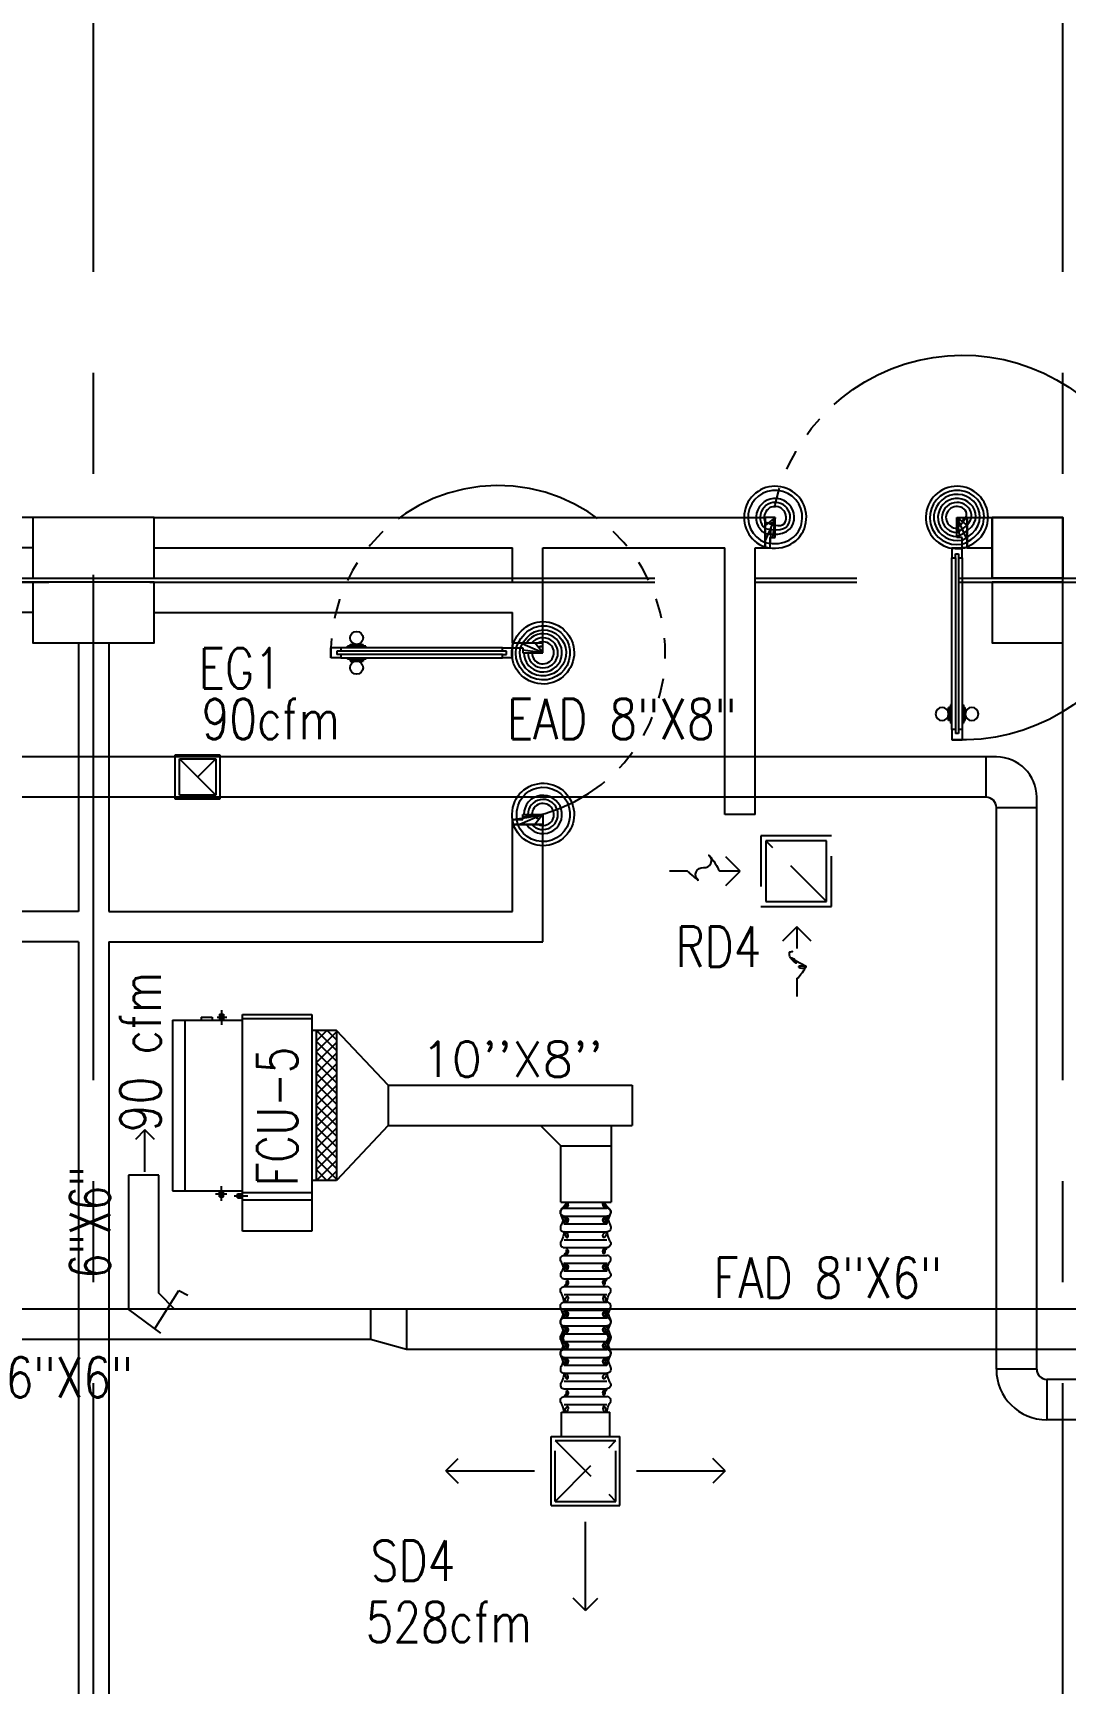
# Model space of a CAD drawing. Extents: x 417866029 to 417866302, y 43498040 to 43498122.
# Drawn here: x 417866077.25 to 417866082.36, y 43498068.84 to 43498077 of the extents above; entities that cross this region are included whole.
import ezdxf

# ---------------------------------------------------------------- set-up
doc = ezdxf.new("R2010")
doc.units = 0
doc.header["$MEASUREMENT"] = 0
doc.linetypes.add('CENTERX2', pattern=[4, 2.5, -0.5, 0.5, -0.5])
doc.linetypes.add('HIDDEN', pattern=[0.375, 0.25, -0.125])
doc.layers.get('0').update_dxf_attribs({"linetype": 'CONTINUOUS'})
for name, color, linetype in [('AXES', 11, 'CENTERX2'), ('COL', 7, 'CONTINUOUS'), ('DOOR', 9, 'CONTINUOUS'), ('DUCT', 6, 'CONTINUOUS'), ('EXDUCT', 10, 'CONTINUOUS'), ('FCU', 6, 'CONTINUOUS'), ('HAT', 11, 'CONTINUOUS'), ('M-AC-FLEX', 7, 'CONTINUOUS'), ('M-EGU.', 2, 'CONTINUOUS'), ('M-TEXT', 2, 'CONTINUOUS'), ('WALL', 9, 'CONTINUOUS')]:
    doc.layers.add(name, color=color, linetype=linetype)
doc.styles.add('ROMANS', font='ROMANS.shx', dxfattribs={"width": 0.6})

# ---------------------------------------------------------------- blocks, each defined once
blk = doc.blocks.new('DOOR90')
at = {"layer": 'DOOR', "color": 7, "linetype": 'ByBlock'}
for p, q in [((-150, 0), (0, 0)), ((-150, 0), (-150, -25)), ((0, -50), (-113.7099299924448, 0)), ((0, -50), (-40.1457343158545, 0)), ((0, -50), (0, 0)), ((-1000, -25), (-1050, -25)), ((-1050, -75), (-1050, -25)), ((-1050, -25), (-1050, -75)), ((-1000, -75), (-1050, -74.99999999947613)), ((-1000, -41.9999999999709), (-1020, -41.9999999999709)), ((-1020, -42), (-1020, -58)), ((-1000, -58), (-1020, -58)), ((-1000, -25), (-1000, -41.9999999999709)), ((-1000, -58), (-1000, -75)), ((-877.6424572214019, -17.79999999995925), (-967.6424572214019, -17.79999999995925)), ((-967.6424572214019, -25), (-967.6424572214019, -17.79999999995925)), ((-967.6424572214019, -75), (-967.6424572214019, -82.20000000004075)), ((-955.0424572214251, -8.799999999959255), (-890.2424572213786, -8.799999999959255)), ((-955.0424572214251, -17.79999999995925), (-955.0424572214251, -8.799999999959255)), ((-955.0424572214251, -17.79999999995925), (-890.2424572213786, -17.79999999995925)), ((-890.2424572213786, -17.79999999995925), (-890.2424572213786, -8.799999999959255)), ((-877.6424572214019, -25), (-877.6424572214019, -17.79999999995925)), ((-877.6424572214019, -75), (-877.6424572214019, -82.20000000004075)), ((-200, -25), (-150, -25)), ((-200, -42), (-200, -25)), ((-180, -42), (-200, -42)), ((-200, -58), (-180, -58)), ((-200, -75), (-200, -58)), ((-150, -75), (-200, -75)), ((-180, -58), (-180, -42)), ((-150, -25), (-100, -25)), ((-150, -75), (-150, -25)), ((-100, -25), (-100, -50)), ((0, -50), (-100, -36.64271395650576)), ((-100, -50), (0, -50)), ((-877.6424572214019, -82.20000000004075), (-967.6424572214019, -82.20000000004075)), ((-955.0424572214251, -82.20000000004075), (-890.2424572213786, -82.20000000004075)), ((-955.0424572214251, -82.20000000004075), (-955.0424572214251, -91.20000000004075)), ((-955.0424572214251, -91.20000000004075), (-890.2424572213786, -91.20000000004075)), ((-890.2424572213786, -82.20000000004075), (-890.2424572213786, -91.20000000004075)), ((-150, -875), (-100, -875)), ((-150, -900), (-150, -875)), ((0, -850), (-113.7099299924448, -900)), ((-100, -875), (-100, -850)), ((0, -850), (-100, -863.3572860434942)), ((-100, -850), (0, -850)), ((0, -850), (-40.1457343158545, -900)), ((0, -850), (0, -900)), ((-150, -900), (0, -900)), ((0, -900), (-150, -900))]:
    blk.add_line(p, q, dxfattribs=at)
at = {"layer": 'DOOR', "linetype": 'ByBlock'}
for p, q in [((-200, -25), (-1000, -25)), ((-200, -42), (-1000, -41.9999999999709)), ((-200, -58), (-1000, -58)), ((-1000, -75), (-200, -75))]:
    blk.add_line(p, q, dxfattribs=at)
at = {"layer": 'DOOR', "color": 7, "linetype": 'ByBlock'}
for centre in [(-922.6424572214019, 23.53094421501737), (-922.6424572214019, -123.5309442149592)]:
    blk.add_circle(centre, 32.39999999998526, dxfattribs=at)
for centre, radius, start, end in [((0, -50), 154.4019578127773, 161.1052885482714, 166.2857707768669), ((0, -50), 94.40195781277725, 148.0181880328085, 180), ((0, -50), 134.4019578127773, 158.159849394549, 169.2800236450682), ((0, -50), 114.4019578127773, 154.0838418822192, 167.37742587102), ((0, -50), 74.40195781277725, 137.7764264185456, 180), ((0, -50), 54.40195781277725, 113.2073828924446, 180), ((0, -50), 34.40195781277725, 90, 180), ((0, -50), 14.40195781277725, 90, 180), ((0, -850), 154.4019578127773, 193.7142292231331, 198.8947114517286), ((0, -850), 134.4019578127773, 190.7199763549318, 201.840150605451), ((0, -850), 94.40195781277725, 180, 211.9818119671915), ((0, -850), 74.40195781277725, 180, 222.2235735814543), ((0, -850), 54.40195781277725, 180, 246.7926171075554), ((0, -850), 34.40195781277725, 180, 270), ((0, -850), 14.40195781277725, 180, 270)]:
    blk.add_arc(centre, radius, start, end, dxfattribs=at)
at = {"layer": 'DOOR', "linetype": 'HIDDEN', "ltscale": 0.5}
blk.add_arc((-222.2222222220153, -49.99999999976717), 828.155208510499, 178.270116378131, 275.0030377036063, dxfattribs=at)
blk = doc.blocks.new('DOOR-10')
at = {"layer": 'DOOR', "color": 0, "linetype": 'ByBlock'}
for p, q in [((-25.69739139656303, 1099.999999999069), (-75.69739139656303, 1099.999999999069)), ((-75.69739139656303, 1099.999999999069), (-25.69739139656303, 1099.999999999069)), ((-75.69739139656303, 1049.999999999069), (-75.69739139603917, 1099.999999999098)), ((-42.69739139656303, 1069.999999999069), (-58.69739139656303, 1069.999999999069)), ((-58.69739139656303, 1049.999999999069), (-58.69739139656303, 1069.999999999069)), ((-42.69739139656303, 1049.999999999069), (-42.69739139656303, 1069.999999999069)), ((-25.69739139656303, 1049.999999999069), (-25.69739139656303, 1099.999999999069)), ((-82.89739139663288, 1005.042457220465), (-91.89739139663288, 1005.042457220465)), ((-91.89739139663288, 1005.042457220465), (-91.89739139663288, 940.2424572204764)), ((-75.69739139656303, 1017.642457220471), (-82.89739139663288, 1017.642457220471)), ((-82.89739139663288, 927.6424572204705), (-82.89739139663288, 1017.642457220471)), ((-82.89739139663288, 1005.042457220465), (-82.89739139663288, 940.2424572204764)), ((-58.69739139656303, 1049.999999999069), (-75.69739139656303, 1049.999999999069)), ((-25.69739139656303, 1049.999999999069), (-42.69739139656303, 1049.999999999069)), ((-25.69739139656303, 1017.642457220471), (-18.49739139649319, 1017.642457220471)), ((-18.49739139649319, 927.6424572204705), (-18.49739139649319, 1017.642457220471)), ((-18.49739139649319, 1005.042457220465), (-9.497391396493185, 1005.042457220465)), ((-18.49739139649319, 1005.042457220465), (-18.49739139649319, 940.2424572204764)), ((-9.497391396493185, 1005.042457220465), (-9.497391396493185, 940.2424572204764)), ((-82.89739139663288, 940.2424572204764), (-91.89739139663288, 940.2424572204764)), ((-75.69739139656303, 927.6424572204705), (-82.89739139663288, 927.6424572204705)), ((-25.69739139656303, 927.6424572204705), (-18.49739139649319, 927.6424572204705)), ((-18.49739139649319, 940.2424572204764), (-9.497391396493185, 940.2424572204764)), ((-75.69739139534067, 200), (-58.69739139534067, 200)), ((-75.69739139534067, 150), (-75.69739139534067, 200)), ((-58.69739139534067, 200), (-58.69739139534067, 180)), ((-58.69739139534067, 180), (-42.69739139534067, 180)), ((-42.69739139534067, 200), (-25.69739139534067, 200)), ((-42.69739139534067, 180), (-42.69739139534067, 200)), ((-25.69739139534067, 200), (-25.69739139534067, 150)), ((-1000.697391395341, 0), (-1000.697391395341, 150)), ((-1000.697391395341, 150), (-975.6973913953407, 150)), ((-1000.697391395341, 150), (-1000.697391395341, 0)), ((-975.6973913953407, 150), (-975.6973913953407, 100)), ((-975.6973913953407, 100), (-950.6973913953407, 100)), ((-950.6973913953407, 100), (-950.6973913953407, 0)), ((-75.69739139534067, 150), (-25.69739139534067, 150)), ((-50.69739139534067, 100), (-50.69739139534067, 0)), ((-25.69739139534067, 100), (-50.69739139534067, 100)), ((-0.6973913953406736, 150), (-25.69739139534067, 150)), ((-25.69739139534067, 150), (-25.69739139534067, 100)), ((-950.6973913953407, 0), (-1000.697391395341, 0)), ((-50.69739139534067, 0), (-0.6973913953406736, 0))]:
    blk.add_line(p, q, dxfattribs=at)
at = {"layer": 'DOOR', "linetype": 'ByBlock'}
for p, q in [((-75.69739139656303, 1049.999999999069), (-75.69739139534067, 200)), ((-58.69739139534067, 200), (-58.69739139656303, 1049.999999999069)), ((-42.69739139534067, 200), (-42.69739139656303, 1049.999999999069)), ((-25.69739139534067, 200), (-25.69739139656303, 1049.999999999069))]:
    blk.add_line(p, q, dxfattribs=at)
at = {"layer": 'DOOR', "color": 9, "linetype": 'ByBlock'}
for p, q in [((-950.6973913953407, 0), (-1000.697391395341, 113.7099299924448)), ((-950.6973913953407, 0), (-964.0546774388058, 100)), ((-50.69739139534067, 0), (-0.6973913953406736, 113.7099299924448)), ((-50.69739139534067, 0), (-37.34010535187554, 100)), ((-0.6973913953406736, 0), (-0.6973913953406736, 150)), ((-950.6973913953407, 0), (-1000.697391395341, 40.1457343158545)), ((-50.69739139534067, 0), (-0.6973913953406736, 40.1457343158545))]:
    blk.add_line(p, q, dxfattribs=at)
at = {"layer": 'DOOR', "color": 0, "linetype": 'ByBlock'}
for centre in [(-124.2283356115222, 972.6424572204705), (22.83355281845434, 972.6424572204705)]:
    blk.add_circle(centre, 32.39999999998526, dxfattribs=at)
at = {"layer": 'DOOR', "linetype": 'HIDDEN', "ltscale": 0.5}
blk.add_arc((-23.39897476031911, 149.138342134087), 952.2988064575108, 93.14815770431052, 179.9481576940245, dxfattribs=at)
at = {"layer": 'DOOR', "color": 9, "linetype": 'ByBlock'}
for centre, radius, start, end in [((-950.6973913953407, 0), 154.4019578127773, 103.7142292212167, 108.8947114515936), ((-950.6973913953407, 0), 134.4019578127773, 100.7199763555959, 111.8401506085482), ((-950.6973913953407, 0), 94.40195781277725, 90, 121.981811965689), ((-50.69739139534067, 0), 94.40195781277725, 58.01818803431096, 90), ((-50.69739139534067, 0), 134.4019578127773, 68.15984939145177, 79.28002364440412), ((-50.69739139534067, 0), 114.4019578127773, 64.0838418833441, 77.3774258719247), ((-50.69739139534067, 0), 154.4019578127773, 71.10528854840643, 76.28577077878333), ((-950.6973913953407, 0), 74.40195781277725, 90, 132.2235735847074), ((-950.6973913953407, 0), 54.40195781277725, 90, 156.7926171089788), ((-950.6973913953407, 0), 34.40195781277725, 90, 180), ((-950.6973913953407, 0), 14.40195781277725, 90, 180), ((-50.69739139534067, 0), 74.40195781277725, 47.7764264152926, 90), ((-50.69739139534067, 0), 54.40195781277725, 23.20738289102122, 90), ((-50.69739139534067, 0), 34.40195781277725, 0, 90), ((-50.69739139534067, 0), 14.40195781277725, 0, 90)]:
    blk.add_arc(centre, radius, start, end, dxfattribs=at)
blk = doc.blocks.new('*X42')
at = {"color": 0}
for p, q in [((16890.47746209932, -2466.570672882412), (16943.4517006644, -2413.596434317336)), ((16890.47746209932, -2519.603681471403), (16990.47746209933, -2419.603681471401)), ((16990.47746209933, -2512.466117304769), (16891.6077791119, -2413.596434317336)), ((16990.47746209933, -2459.433108715778), (16944.64078770089, -2413.596434317336)), ((16990.47746209933, -2565.49912589376), (16890.47746209932, -2465.499125893757)), ((16890.47746209932, -2572.636690060394), (16990.47746209933, -2472.636690060392)), ((16990.47746209933, -2618.532134482751), (16890.47746209932, -2518.532134482748)), ((16890.47746209932, -2625.669698649385), (16990.47746209933, -2525.669698649383)), ((16990.47746209933, -2671.565143071742), (16890.47746209932, -2571.565143071739)), ((16890.47746209932, -2678.702707238376), (16990.47746209933, -2578.702707238374)), ((16990.47746209933, -2724.598151660733), (16890.47746209932, -2624.59815166073)), ((16890.47746209932, -2731.735715827367), (16990.47746209933, -2631.735715827365)), ((16990.47746209933, -2777.631160249724), (16890.47746209932, -2677.631160249721)), ((16890.47746209932, -2784.768724416358), (16990.47746209933, -2684.768724416357)), ((16990.47746209933, -2830.664168838715), (16890.47746209932, -2730.664168838713)), ((16890.47746209932, -2837.801733005349), (16990.47746209933, -2737.801733005348)), ((16990.47746209933, -2883.697177427706), (16890.47746209932, -2783.697177427704)), ((16890.47746209932, -2890.83474159434), (16990.47746209933, -2790.834741594339)), ((16990.47746209933, -2936.730186016697), (16890.47746209932, -2836.730186016694)), ((16890.47746209932, -2943.867750183331), (16990.47746209933, -2843.86775018333)), ((16990.47746209933, -2989.763194605689), (16890.47746209932, -2889.763194605686)), ((16890.47746209932, -2996.900758772323), (16990.47746209933, -2896.900758772321)), ((16990.47746209933, -3042.796203194679), (16890.47746209932, -2942.796203194677)), ((16890.47746209932, -3049.933767361314), (16990.47746209933, -2949.933767361312)), ((16990.47746209933, -3095.82921178367), (16890.47746209932, -2995.829211783668)), ((16890.47746209932, -3102.966775950305), (16990.47746209933, -3002.966775950303)), ((16990.47746209933, -3148.862220372662), (16890.47746209932, -3048.862220372659)), ((16943.52866745501, -3154.946434317336), (16890.47746209932, -3101.89522896165)), ((16891.53081232129, -3154.946434317336), (16990.47746209933, -3055.999784539294)), ((16944.56382091028, -3154.946434317336), (16990.47746209933, -3109.032793128285))]:
    blk.add_line(p, q, dxfattribs=at)
blk = doc.blocks.new('WHE06')
at = {"color": 3}
for p, q in [((688.9750000238419, 621.5), (346.0749999880791, 621.5)), ((346.0749999880791, 621.5), (346.0749999880791, 469.1000000014901)), ((688.9750000238419, 469.1000000014901), (688.9750000238419, 621.5)), ((60.32499998807907, -422.25), (60.32499998807907, 422.25)), ((212.2971614003181, 437.25), (269.0589052438736, 437.25)), ((232.1000000238419, 452.25), (232.1000000238419, 422.25)), ((232.1000000238419, 452.25), (252.1000000238419, 452.25)), ((242.1000000238419, 472.1842434704304), (242.1000000238419, 399.4801759719849)), ((252.1000000238419, 452.25), (252.1000000238419, 422.25)), ((304.9940044879913, 447.6499999985099), (373.2827185988426, 447.6499999985099)), ((321.0749999880791, 457.6499999985099), (321.0749999880791, 437.6499999985099)), ((321.0749999880791, 457.6499999985099), (346.0749999880791, 457.6499999985099)), ((321.0749999880791, 437.6499999985099), (346.0749999880791, 437.6499999985099)), ((346.0749999880791, 430.4178223386407), (688.9750000238419, 430.4178223386407)), ((811.1999999880791, 370.6749999970198), (688.9750000238419, 370.6749999970198)), ((711.1999999880791, -370.6749999970198), (711.1999999880791, 370.6749999970198)), ((811.1999999880791, -370.6749999970198), (811.1999999880791, 370.6749999970198)), ((242.1000000238419, -472.1842434704304), (242.1000000238419, -399.4801759719849)), ((811.1999999880791, -370.6749999970198), (688.9750000238419, -370.6749999970198)), ((141.6357128024101, -437.25), (141.6357128024101, -422.25)), ((141.6357128024101, -437.25), (196.5700032711029, -437.25)), ((196.5700032711029, -437.25), (196.5700032711029, -422.25)), ((221.3790392279625, -437.25), (269.0589052438736, -437.25)), ((232.1000000238419, -452.25), (232.1000000238419, -422.25)), ((232.1000000238419, -452.25), (252.1000000238419, -452.25)), ((252.1000000238419, -452.25), (252.1000000238419, -422.25)), ((346.0749999880791, -430.4178223386407), (688.9750000238419, -430.4178223386407))]:
    blk.add_line(p, q, dxfattribs=at)
at = {"color": 6}
for p, q in [((0, -422.25), (0, 422.25)), ((0, 422.25), (346.0749999880791, 422.25)), ((346.0749999880791, 469.1000000014901), (346.0749999880791, -450.8250000029802)), ((688.9750000238419, 469.1000000014901), (346.0749999880791, 469.1000000014901)), ((688.9750000238419, -450.8250000029802), (688.9750000238419, 469.1000000014901)), ((0, -422.25), (346.0749999880791, -422.25)), ((346.0749999880791, -450.8250000029802), (688.9750000238419, -450.8250000029802))]:
    blk.add_line(p, q, dxfattribs=at)
at = {"color": 11}
blk.add_blockref('*X42', (-16179.27746212482, 2784.271434314549), dxfattribs=at)
blk = doc.blocks.new('C5')
at = {"layer": 'HAT', "linetype": 'ByBlock'}
h = blk.add_hatch(dxfattribs=at)
h.set_pattern_fill('ANSI31', color=256, scale=300, style=0)
h.set_pattern_definition([(45, (-223356.1822811712, -51411.00533739349), (-26.51650429449553, 26.51650429449553), [])])
h.paths.add_polyline_path([(300.0000000001455, 300.0000000000218), (0, 300.0000000000146), (0, 1.455191522836685e-11), (300.0000000001164, 3.637978807091713e-11)])
h.paths.add_polyline_path([(599.9999999999709, 300.0000000000073), (300.0000000001455, 300.0000000000073), (300.0000000000873, 4.365574568510056e-11), (600, 6.548361852765083e-11)])
at = {"layer": 'COL'}
blk.add_lwpolyline([(600, 300.0000000000509), (0, 300.0000000000218), (0, 2.91038304567337e-11), (600, 5.820766091346741e-11)], close=True, dxfattribs=at)
blk = doc.blocks.new('C7')
at = {"layer": 'HAT'}
h = blk.add_hatch(dxfattribs=at)
h.set_pattern_fill('ANSI31', color=256, scale=300, style=0)
h.set_pattern_definition([(45, (-248876.1822811714, -51411.00533739352), (-26.51650429449553, 26.51650429449553), [])])
h.paths.add_polyline_path([(350.0000000000291, 299.9999999999709), (250.0000000001455, 299.9999999999709), (-5.820766091346741e-11, 300), (0, 0), (350, -7.275957614183426e-12)])
at = {"layer": 'COL'}
blk.add_lwpolyline([(-2.91038304567337e-11, 300), (-5.820766091346741e-11, 0), (350, 0), (350.0000000000291, 300)], close=True, dxfattribs=at)

msp = doc.modelspace()

# ---------------------------------------------------------------- linework, layer by layer
at = {"layer": 'AXES'}
for p, q in [((417866077.5536888, 43498039.82212118), (417866077.5536888, 43498118.63479631)), ((417866082.3536888, 43498039.82212118), (417866082.3536888, 43498117.94959313)), ((417866029.832244, 43498074.30641482), (417866098.5736889, 43498074.30641482)), ((417866029.832244, 43498074.28641482), (417866098.5736889, 43498074.28641482))]:
    msp.add_line(p, q, dxfattribs=at)
at = {"layer": 'DUCT', "linetype": 'ByBlock'}
for p, q in [((417866079.0125315, 43498071.79636067), (417866078.7558256, 43498072.06703568)), ((417866079.0125315, 43498071.79636067), (417866080.220468, 43498071.79636067)), ((417866079.0125315, 43498071.79636067), (417866079.0125315, 43498071.59636067)), ((417866080.220468, 43498071.79636067), (417866080.220468, 43498071.59636067)), ((417866079.0125315, 43498071.59636067), (417866078.7558256, 43498071.32568567)), ((417866079.0125315, 43498071.59636067), (417866080.220468, 43498071.59636067)), ((417866077.726814, 43498071.3513751), (417866077.726814, 43498070.68678551)), ((417866077.876814, 43498071.3513751), (417866077.726814, 43498071.3513751)), ((417866077.876814, 43498070.76678551), (417866077.876814, 43498071.3513751)), ((417866077.855319, 43498070.58980326), (417866077.9754648, 43498070.78127173)), ((417866077.956814, 43498070.68678551), (417866077.876814, 43498070.76678551)), ((417866077.9754648, 43498070.78127173), (417866077.9754648, 43498070.78127173)), ((417866077.9754648, 43498070.78127173), (417866078.0206184, 43498070.75825334)), ((417866077.0207873, 43498070.68998387), (417866090.1566781, 43498070.68998387)), ((417866077.726814, 43498070.68678551), (417866077.8847514, 43498070.56919442)), ((417866078.9241084, 43498070.68998387), (417866078.9241084, 43498070.53998388)), ((417866079.1035055, 43498070.68998387), (417866079.1035055, 43498070.48998387)), ((417866077.0207873, 43498070.53998388), (417866078.9241084, 43498070.53998388)), ((417866078.9241084, 43498070.53998388), (417866079.1035055, 43498070.48998387)), ((417866079.1035055, 43498070.48998387), (417866090.1566781, 43498070.48998387))]:
    msp.add_line(p, q, dxfattribs=at)
at = {"layer": 'DUCT'}
for p, q in [((417866079.7671363, 43498071.59636067), (417866079.8671363, 43498071.4963607)), ((417866080.1171363, 43498071.59636067), (417866080.1171362, 43498071.21723629)), ((417866079.8671362, 43498071.2172363), (417866079.8671363, 43498071.49636076)), ((417866079.8671363, 43498071.49636076), (417866080.1171363, 43498071.49636064)), ((417866079.8671362, 43498071.2172363), (417866080.1171362, 43498071.21723629))]:
    msp.add_line(p, q, dxfattribs=at)
at = {"layer": 'EXDUCT', "linetype": 'ByBlock'}
for p, q in [((417866082.0236889, 43498073.42141482), (417866076.8288943, 43498073.42141482)), ((417866078.0684834, 43498073.32141482), (417866078.1584834, 43498073.41141482)), ((417866081.9736888, 43498073.22141482), (417866081.9736888, 43498073.42141482)), ((417866081.9736888, 43498073.22141482), (417866076.8288943, 43498073.22141482)), ((417866082.0236889, 43498070.39068219), (417866082.0236889, 43498073.17141482)), ((417866082.0236889, 43498073.17141482), (417866082.2236888, 43498073.17141482)), ((417866082.2236888, 43498070.39068219), (417866082.2236888, 43498073.22141482)), ((417866082.2236888, 43498070.39068219), (417866082.0236889, 43498070.39068219)), ((417866082.6947196, 43498070.34068219), (417866082.2736889, 43498070.34068219)), ((417866082.2736889, 43498070.34068219), (417866082.2736889, 43498070.14068219)), ((417866082.5947196, 43498070.14068218), (417866082.2736889, 43498070.14068219))]:
    msp.add_line(p, q, dxfattribs=at)
for centre, radius, start, end in [((417866082.0236889, 43498073.22141482), 0.2, 0, 90), ((417866081.9736888, 43498073.17141482), 0.05, 0, 90), ((417866082.2736889, 43498070.39068219), 0.25, 180, 270), ((417866082.2736889, 43498070.39068219), 0.05, 180, 270)]:
    msp.add_arc(centre, radius, start, end, dxfattribs=at)
at = {"layer": 'M-AC-FLEX', "color": 11}
for p, q in [((417866079.8843341, 43498071.18771211), (417866080.095328, 43498071.18771211)), ((417866079.8843341, 43498071.14871214), (417866080.095328, 43498071.14871214)), ((417866079.8843341, 43498071.1097121), (417866080.095328, 43498071.1097121)), ((417866079.8843341, 43498071.07071213), (417866080.095328, 43498071.07071213)), ((417866079.8843341, 43498071.03171209), (417866080.095328, 43498071.03171209)), ((417866079.8843341, 43498070.9933959), (417866080.095328, 43498070.9933959)), ((417866079.8843341, 43498070.9933959), (417866080.095328, 43498070.9933959)), ((417866079.8843341, 43498070.95439593), (417866080.095328, 43498070.95439593)), ((417866079.8843341, 43498070.95439593), (417866080.095328, 43498070.95439593)), ((417866079.8843341, 43498070.91607968), (417866080.095328, 43498070.91607968)), ((417866079.8843341, 43498070.8770797), (417866080.095328, 43498070.8770797)), ((417866079.8843341, 43498070.83876345), (417866080.095328, 43498070.83876345)), ((417866079.8843341, 43498070.83876345), (417866080.095328, 43498070.83876345)), ((417866079.8843341, 43498070.79976348), (417866080.095328, 43498070.79976348)), ((417866079.8843341, 43498070.79976348), (417866080.095328, 43498070.79976348)), ((417866079.8843341, 43498070.76144729), (417866080.095328, 43498070.76144729)), ((417866079.8843341, 43498070.72244725), (417866080.095328, 43498070.72244725)), ((417866079.8843341, 43498070.68344728), (417866080.095328, 43498070.68344728)), ((417866079.8843341, 43498070.64444724), (417866080.095328, 43498070.64444724)), ((417866079.8843341, 43498070.60544727), (417866080.095328, 43498070.60544727)), ((417866079.8843341, 43498070.56644724), (417866080.095328, 43498070.56644724)), ((417866079.8843341, 43498070.52744726), (417866080.095328, 43498070.52744726)), ((417866079.8843341, 43498070.48844723), (417866080.095328, 43498070.48844723)), ((417866079.8843341, 43498070.44944725), (417866080.095328, 43498070.44944725)), ((417866079.8843341, 43498070.41044722), (417866080.095328, 43498070.41044722)), ((417866079.8843341, 43498070.37144724), (417866080.095328, 43498070.37144724)), ((417866079.8843341, 43498070.33244721), (417866080.095328, 43498070.33244721)), ((417866079.8843341, 43498070.29413102), (417866080.095328, 43498070.29413102)), ((417866079.8843341, 43498070.29413102), (417866080.095328, 43498070.29413102)), ((417866079.8843341, 43498070.25513104), (417866080.095328, 43498070.25513104)), ((417866079.8843341, 43498070.25513104), (417866080.095328, 43498070.25513104)), ((417866079.8843341, 43498070.21681479), (417866080.095328, 43498070.21681479)), ((417866079.8843341, 43498070.17781482), (417866080.095328, 43498070.17781482))]:
    msp.add_line(p, q, dxfattribs=at)
at = {"layer": 'M-AC-FLEX'}
for points in [[(417866079.9010603, 43498071.21723632, -0.5828005597052266), (417866079.8843341, 43498071.18771211, 0.9999999999999997), (417866079.8843341, 43498071.14871214)], [(417866079.8843341, 43498071.18771211, 0.5828005597052266), (417866079.9010603, 43498071.21723632, 0.5828005597052266)], [(417866080.0786017, 43498071.21723628, 0.5828004540429355), (417866080.095328, 43498071.18771211, -0.9999999999999997), (417866080.095328, 43498071.14871214)], [(417866080.095328, 43498071.18771211, -0.5828004540429355), (417866080.0786017, 43498071.21723628, -0.5828004540429355)], [(417866079.8843341, 43498071.14871214, -0.9999999999999997), (417866079.8843341, 43498071.1097121, 0.9999999999999997), (417866079.8843341, 43498071.07071213, -0.9999999999999997), (417866079.8843341, 43498071.03171209, 1.01800509972273), (417866079.8843341, 43498070.9933959)], [(417866079.8843341, 43498071.1097121, 1), (417866079.8843341, 43498071.14871214, -0.9999999999999997), (417866079.8843341, 43498071.18771211)], [(417866080.095328, 43498071.1097121, -1), (417866080.095328, 43498071.14871214, 0.9999999999999997), (417866080.095328, 43498071.18771211)], [(417866080.095328, 43498071.14871214, 0.9999999999999997), (417866080.095328, 43498071.1097121, -0.9999999999999997), (417866080.095328, 43498071.07071213, 1), (417866080.095328, 43498071.03171209, -1.018005099723095), (417866080.095328, 43498070.9933959)], [(417866079.8843341, 43498070.8770797, 1), (417866079.8843341, 43498070.91607968, -1.01800509972273), (417866079.8843341, 43498070.95439593)], [(417866080.095328, 43498070.8770797, -1), (417866080.095328, 43498070.91607968, 1.018005099723095), (417866080.095328, 43498070.95439593)], [(417866079.8843341, 43498070.91607968, -1), (417866079.8843341, 43498070.8770797, 1.01800509972273), (417866079.8843341, 43498070.83876345)], [(417866080.095328, 43498070.91607968, 1), (417866080.095328, 43498070.8770797, -1.018005099723095), (417866080.095328, 43498070.83876345)], [(417866079.8843341, 43498070.64444724, 0.9999999999999997), (417866079.8843341, 43498070.68344728, -0.9999999999999997), (417866079.8843341, 43498070.72244725, 0.9999999999999997), (417866079.8843341, 43498070.76144729, -1.01800509972273), (417866079.8843341, 43498070.79976348)], [(417866080.095328, 43498070.64444724, -0.9999999999999997), (417866080.095328, 43498070.68344728, 0.9999999999999997), (417866080.095328, 43498070.72244725, -1), (417866080.095328, 43498070.76144729, 1.018005099723095), (417866080.095328, 43498070.79976348)], [(417866079.8843341, 43498070.68344728, -1), (417866079.8843341, 43498070.64444724, 0.9999999999999997), (417866079.8843341, 43498070.60544727)], [(417866079.8843341, 43498070.56644724, 1), (417866079.8843341, 43498070.60544727, -0.9999999999999997), (417866079.8843341, 43498070.64444724)], [(417866080.095328, 43498070.68344728, 1), (417866080.095328, 43498070.64444724, -0.9999999999999997), (417866080.095328, 43498070.60544727)], [(417866080.095328, 43498070.56644724, -1), (417866080.095328, 43498070.60544727, 0.9999999999999997), (417866080.095328, 43498070.64444724)], [(417866079.8843341, 43498070.60544727, -1), (417866079.8843341, 43498070.56644724, 0.9999999999999997), (417866079.8843341, 43498070.52744726)], [(417866079.8843511, 43498070.56644724, -0.000218550203096529), (417866079.8843341, 43498070.56644724, 0.9999999999999997), (417866079.8843341, 43498070.52744726)], [(417866079.8843341, 43498070.48844723, 1), (417866079.8843341, 43498070.52744726, -0.9999999999999997), (417866079.8843341, 43498070.56644724)], [(417866079.8843511, 43498070.52744725, 0.000218550203096529), (417866079.8843341, 43498070.52744726, -0.9999999999999997), (417866079.8843341, 43498070.56644724)], [(417866079.8843341, 43498070.56644724, 0.000218550203096529), (417866079.8843511, 43498070.56644724, 0.000218550203096529)], [(417866080.095328, 43498070.60544727, 1), (417866080.095328, 43498070.56644724, -0.9999999999999997), (417866080.095328, 43498070.52744726)], [(417866080.095328, 43498070.48844723, -1), (417866080.095328, 43498070.52744726, 0.9999999999999997), (417866080.095328, 43498070.56644724)], [(417866080.095345, 43498070.52744727, 0.999563032576603), (417866080.095328, 43498070.56644724)], [(417866080.095345, 43498070.56644723, -0.999563032576603), (417866080.095328, 43498070.52744726)], [(417866079.8843341, 43498070.52744726, -1), (417866079.8843341, 43498070.48844723, 0.9999999999999997), (417866079.8843341, 43498070.44944725)], [(417866079.8843341, 43498070.41044722, 1), (417866079.8843341, 43498070.44944725, -0.9999999999999997), (417866079.8843341, 43498070.48844723)], [(417866079.8843341, 43498070.52744726, -0.000218550203096529), (417866079.8843511, 43498070.52744725, -0.000218550203096529)], [(417866080.095328, 43498070.52744726, 1), (417866080.095328, 43498070.48844723, -0.9999999999999997), (417866080.095328, 43498070.44944725)], [(417866080.095328, 43498070.41044722, -1), (417866080.095328, 43498070.44944725, 0.9999999999999997), (417866080.095328, 43498070.48844723)], [(417866079.8843341, 43498070.44944725, -0.9999999999999997), (417866079.8843341, 43498070.41044722, 0.9999999999999997), (417866079.8843341, 43498070.37144724, -0.9999999999999997), (417866079.8843341, 43498070.33244721, 1.01800509972273), (417866079.8843341, 43498070.29413102)], [(417866080.095328, 43498070.44944725, 0.9999999999999997), (417866080.095328, 43498070.41044722, -0.9999999999999997), (417866080.095328, 43498070.37144724, 1), (417866080.095328, 43498070.33244721, -1.018005099723095), (417866080.095328, 43498070.29413102)], [(417866079.8843341, 43498070.17781482, 1), (417866079.8843341, 43498070.21681479, -1.01800509972273), (417866079.8843341, 43498070.25513104)], [(417866080.095328, 43498070.17781482, -1), (417866080.095328, 43498070.21681479, 1.018005099723095), (417866080.095328, 43498070.25513104)]]:
    msp.add_lwpolyline(points, format="xyb", dxfattribs=at)
for centre, radius, start, end in [((417866079.8843341, 43498070.97389592), 0.01949999999998908, 298.4313622910743, 89.99999999999999), ((417866079.8843341, 43498070.97389592), 0.01949999999998908, 270, 61.56863770892577), ((417866080.095322, 43498070.97389592), 0.0195000009375944, 89.98223126264958, 241.5686306863227), ((417866080.095322, 43498070.97389592), 0.0195000009375944, 89.98223126264958, 241.5686306863227), ((417866080.095322, 43498070.97389592), 0.0195000009375944, 118.4313693136773, 270.0177687373504), ((417866080.095322, 43498070.97389592), 0.0195000009375944, 118.4313693136773, 270.0177687373504), ((417866079.8843341, 43498070.81926346), 0.01949999999998908, 298.4313622910743, 89.99999999999999), ((417866079.8843341, 43498070.81926346), 0.01949999999998908, 270, 61.56863770892577), ((417866080.095322, 43498070.81926346), 0.0195000009375944, 89.98223126264958, 241.5686306863227), ((417866080.095322, 43498070.81926346), 0.0195000009375944, 89.98223126264958, 241.5686306863227), ((417866080.095322, 43498070.81926346), 0.0195000009375944, 118.4313693136773, 270.0177687373504), ((417866080.095322, 43498070.81926346), 0.0195000009375944, 118.4313693136773, 270.0177687373504), ((417866079.8843341, 43498070.27463104), 0.01949999999998908, 298.4313622910743, 90), ((417866079.8843341, 43498070.27463104), 0.01949999999998908, 270, 61.56863770892574), ((417866080.095322, 43498070.27463104), 0.0195000009375944, 89.98223126264956, 241.5686306863227), ((417866080.095322, 43498070.27463104), 0.0195000009375944, 89.98223126264956, 241.5686306863227), ((417866080.095322, 43498070.27463104), 0.0195000009375944, 118.4313693136773, 270.0177687373504), ((417866080.095322, 43498070.27463104), 0.0195000009375944, 118.4313693136773, 270.0177687373504)]:
    msp.add_arc(centre, radius, start, end, dxfattribs=at)
at = {"layer": 'M-EGU.', "linetype": 'HIDDEN'}
for p, q in [((417866077.9584834, 43498073.43141482), (417866078.1784834, 43498073.43141482)), ((417866077.9584834, 43498073.21141482), (417866077.9584834, 43498073.43141482)), ((417866078.1584834, 43498073.23141482), (417866077.9784834, 43498073.41141482)), ((417866078.1784834, 43498073.43141482), (417866078.1784834, 43498073.21141482)), ((417866078.1784834, 43498073.21141482), (417866077.9584834, 43498073.21141482)), ((417866080.8574502, 43498073.03041518), (417866080.8574502, 43498072.68041447)), ((417866081.2074457, 43498073.03041518), (417866080.8574502, 43498073.03041518)), ((417866081.182446, 43498072.70541452), (417866080.8824499, 43498073.00541513)), ((417866081.2074457, 43498072.68041447), (417866081.2074457, 43498073.03041518)), ((417866080.8574502, 43498072.68041447), (417866081.2074457, 43498072.68041447)), ((417866079.839431, 43498069.73701482), (417866080.140231, 43498070.03781482)), ((417866079.839431, 43498070.03781482), (417866080.140231, 43498069.73701482)), ((417866079.839431, 43498069.73701482), (417866079.839431, 43498070.03781482)), ((417866079.839431, 43498070.03781482), (417866080.140231, 43498070.03781482)), ((417866080.140231, 43498069.73701482), (417866080.140231, 43498070.03781482)), ((417866079.839431, 43498069.73701482), (417866080.140231, 43498069.73701482))]:
    msp.add_line(p, q, dxfattribs=at)
at = {"layer": 'M-EGU.'}
for p, q in [((417866077.9784834, 43498073.41141482), (417866078.1584834, 43498073.41141482)), ((417866077.9784834, 43498073.23141482), (417866077.9784834, 43498073.41141482)), ((417866078.1584834, 43498073.41141482), (417866078.1584834, 43498073.23141482)), ((417866078.1584834, 43498073.23141482), (417866077.9784834, 43498073.23141482)), ((417866080.8824499, 43498073.00541513), (417866080.8824499, 43498072.70541452)), ((417866081.182446, 43498073.00541513), (417866080.8824499, 43498073.00541513)), ((417866081.182446, 43498072.70541452), (417866081.182446, 43498073.00541513)), ((417866080.7550434, 43498072.85574996), (417866080.6843337, 43498072.92646079)), ((417866080.4947464, 43498072.85574996), (417866080.4061105, 43498072.85574996)), ((417866080.7550434, 43498072.85574996), (417866080.6539822, 43498072.85574996)), ((417866080.6843337, 43498072.78503914), (417866080.7550434, 43498072.85574996)), ((417866080.8824499, 43498072.70541452), (417866081.182446, 43498072.70541452)), ((417866081.0356115, 43498072.57951752), (417866080.9649017, 43498072.5088067)), ((417866081.0356115, 43498072.57951752), (417866081.0356115, 43498072.47266042)), ((417866081.1063212, 43498072.5088067), (417866081.0356115, 43498072.57951752)), ((417866081.0356115, 43498072.32237026), (417866081.0356115, 43498072.23637372)), ((417866077.8082726, 43498071.57510091), (417866077.7611327, 43498071.52796093)), ((417866077.8082726, 43498071.36764708), (417866077.8082726, 43498071.57510091)), ((417866077.8554126, 43498071.52796093), (417866077.8082726, 43498071.57510091)), ((417866079.869831, 43498070.17781482), (417866080.109831, 43498070.17781482)), ((417866079.869831, 43498070.05781482), (417866079.869831, 43498070.17781482)), ((417866080.109831, 43498070.05781482), (417866080.109831, 43498070.17781482)), ((417866079.819431, 43498069.71701482), (417866079.819431, 43498070.05781482)), ((417866079.819431, 43498070.05781482), (417866080.1602311, 43498070.05781482)), ((417866080.1602311, 43498069.71701482), (417866080.1602311, 43498070.05781482)), ((417866079.298631, 43498069.88741482), (417866079.3597251, 43498069.94850884)), ((417866080.681031, 43498069.88741482), (417866080.619937, 43498069.94850884)), ((417866079.298631, 43498069.88741482), (417866079.7374387, 43498069.88741482)), ((417866079.298631, 43498069.88741482), (417866079.3597251, 43498069.8263208)), ((417866080.2422234, 43498069.88741482), (417866080.681031, 43498069.88741482)), ((417866080.681031, 43498069.88741482), (417866080.619937, 43498069.8263208)), ((417866079.819431, 43498069.71701482), (417866080.1602311, 43498069.71701482)), ((417866079.989831, 43498069.19621482), (417866079.989831, 43498069.63502248)), ((417866079.989831, 43498069.19621482), (417866079.928737, 43498069.25730885)), ((417866079.989831, 43498069.19621482), (417866080.0509251, 43498069.25730885))]:
    msp.add_line(p, q, dxfattribs=at)
for points in [[(417866080.4947464, 43498072.85574996, -0.1324001419046424), (417866080.51703, 43498072.82357357, -0.15664048728736), (417866080.547825, 43498072.81087669, -0.7366118572675341), (417866080.5730628, 43498072.87381855, 0.7742319307937748), (417866080.6009036, 43498072.93464506, 0.2033489946306821), (417866080.6430531, 43498072.90718945, 0.1938082075567039), (417866080.6539822, 43498072.85574996)], [(417866081.0356115, 43498072.32237026, -0.1878616880635112), (417866081.0724853, 43498072.34510022, -0.2026446714702415), (417866081.082363, 43498072.38425445, -0.6169147816705048), (417866081.0322432, 43498072.40044871, 0.6687084752237648), (417866080.9850522, 43498072.41961683, 0.1942850651709176), (417866080.9992831, 43498072.45549223, 0.1860514396155063), (417866081.0356115, 43498072.47266042)]]:
    msp.add_lwpolyline(points, format="xyb", dxfattribs=at)
at = {"layer": 'WALL', "linetype": 'ByBlock'}
for p, q in [((417866077.2536888, 43498074.60641482), (417866074.2286888, 43498074.60641482)), ((417866080.8786888, 43498074.45641482), (417866080.8786888, 43498074.60641482)), ((417866081.8786888, 43498074.45641482), (417866081.8786888, 43498074.60641482)), ((417866077.2536888, 43498074.45641482), (417866075.4786888, 43498074.45641482)), ((417866079.6286888, 43498074.28641482), (417866079.6286888, 43498074.45641482)), ((417866079.7786888, 43498073.98641482), (417866079.7786888, 43498074.45641482)), ((417866080.6786888, 43498073.13641482), (417866080.6786888, 43498074.45641482)), ((417866080.8286889, 43498073.13641482), (417866080.8286889, 43498074.45641482)), ((417866077.2536888, 43498074.28641482), (417866075.4786888, 43498074.28641482)), ((417866077.2536888, 43498074.13641482), (417866075.4786888, 43498074.13641482)), ((417866079.6286888, 43498073.98641482), (417866079.6286888, 43498074.13641482)), ((417866077.4786888, 43498073.98641482), (417866077.4786888, 43498072.65641482)), ((417866077.6286888, 43498073.98641482), (417866077.6286888, 43498072.65641482)), ((417866079.6286888, 43498072.65641482), (417866079.6286888, 43498073.08641482)), ((417866079.7786888, 43498072.50641482), (417866079.7786888, 43498073.08641482)), ((417866080.8286889, 43498073.13641482), (417866080.6786888, 43498073.13641482)), ((417866077.4786888, 43498072.50641482), (417866077.4786888, 43498068.53641482)), ((417866077.6286888, 43498072.50641482), (417866077.6286888, 43498068.53641482))]:
    msp.add_line(p, q, dxfattribs=at)
at = {"layer": 'WALL'}
for p, q in [((417866077.8536888, 43498074.60641482), (417866080.8786888, 43498074.60641482)), ((417866081.8786888, 43498074.60641482), (417866082.0036888, 43498074.60641482)), ((417866077.8536888, 43498074.45641482), (417866079.6286888, 43498074.45641482)), ((417866079.7786888, 43498074.45641482), (417866080.6786888, 43498074.45641482)), ((417866080.8286889, 43498074.45641482), (417866080.8786888, 43498074.45641482)), ((417866081.8786888, 43498074.45641482), (417866082.0036888, 43498074.45641482)), ((417866077.8536888, 43498074.28641482), (417866079.6286888, 43498074.28641482)), ((417866077.8536888, 43498074.13641482), (417866079.6286888, 43498074.13641482)), ((417866079.6286888, 43498073.98641482), (417866079.7786888, 43498073.98641482)), ((417866079.6286888, 43498073.08641482), (417866079.7786888, 43498073.08641482)), ((417866077.4786888, 43498072.65641482), (417866075.4786888, 43498072.65641482)), ((417866077.6286888, 43498072.65641482), (417866079.6286888, 43498072.65641482)), ((417866077.4786888, 43498072.50641482), (417866075.3286889, 43498072.50641482)), ((417866077.6286888, 43498072.50641482), (417866079.7786888, 43498072.50641482))]:
    msp.add_line(p, q, dxfattribs=at)
at = {"layer": 'WALL', "linetype": 'ByBlock', "ltscale": 0.3}
msp.add_lwpolyline([(417866082.0036888, 43498074.60641482), (417866082.3536888, 43498074.60641482), (417866082.3536888, 43498074.30641482), (417866082.0036888, 43498074.30641482)], close=True, dxfattribs=at)

# ---------------------------------------------------------------- block references
at = {"layer": 'DOOR', "color": 0, "linetype": 'ByBlock', "ltscale": 0.3, "xscale": -0.0009999871253967285, "yscale": 0.001000002026557922, "zscale": 0.001, "rotation": 180}
msp.add_blockref('DOOR-10', (417866081.8793862, 43498074.60641482), dxfattribs=at)
at = {"layer": 'DOOR', "color": 0, "linetype": 'ByBlock', "xscale": 0.0009999871253967285, "yscale": 0.001000002026557922, "zscale": 0.001}
msp.add_blockref('DOOR90', (417866079.7786888, 43498073.98641482), dxfattribs=at)
at = {"layer": 'FCU', "linetype": 'ByBlock', "xscale": -0.0009999871253967285, "yscale": 0.001000002026557922, "zscale": 0.001, "rotation": 180}
msp.add_blockref('WHE06', (417866077.9446256, 43498071.69636067), dxfattribs=at)
at = {"layer": 'HAT', "xscale": 0.0009999871253967285, "yscale": 0.001000002026557922, "zscale": 0.001}
for name, p in [('C5', (417866077.2536889, 43498074.30641482)), ('C7', (417866082.0036889, 43498074.30641482)), ('C5', (417866077.2536889, 43498073.98641482)), ('C7', (417866082.0036889, 43498073.98641482))]:
    msp.add_blockref(name, p, dxfattribs=at)

# ---------------------------------------------------------------- texts
at = {"layer": 'M-TEXT', "style": 'ROMANS', "width": 0.8}
for s, p in [('EG1', (417866078.0741791, 43498073.76014164)), ('90cfm', (417866078.0887674, 43498073.50892036)), ('EAD 8"X8"', (417866079.6005062, 43498073.50892036)), ('RD4', (417866080.4351676, 43498072.38258827)), ('FAD 8"X6"', (417866080.6236886, 43498070.74387275)), ('6"X6"', (417866077.1186129, 43498070.25038271)), ('SD4', (417866078.9262509, 43498069.34309351)), ('528cfm', (417866078.9014874, 43498069.03964581))]:
    msp.add_text(s, height=0.2, dxfattribs=at).set_placement(p)
at = {"layer": 'M-TEXT', "style": 'ROMANS'}
for s, width, p in [('90 cfm', 0.8, (417866077.886039, 43498071.5640275)), ('FCU-5', 0.75, (417866078.5633945, 43498071.29736979)), ('6"X6"', 0.7, (417866077.6362761, 43498070.84106547))]:
    msp.add_text(s, height=0.2, rotation=90, dxfattribs=dict(at, width=width)).set_placement(p)
msp.add_text("10''X8''", height=0.175, dxfattribs=at).set_placement((417866079.1770502, 43498071.83728141))

doc.saveas('drawing.dxf')
